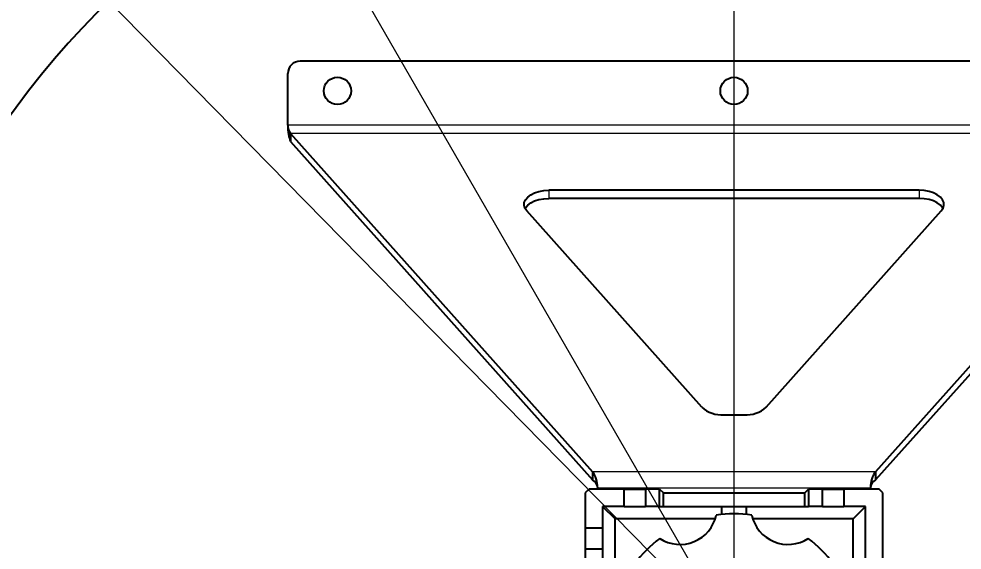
# Paper-space layout 'Лист1' of a CAD drawing. Header units: millimetres. Extents: x 0 to 594, y -1 to 420.
# Drawn here: x 196.12 to 215.15, y 74.74 to 85.45 of the extents above; entities that cross this region are included whole.
import ezdxf

# ---------------------------------------------------------------- set-up
doc = ezdxf.new("R2010")
doc.units = ezdxf.units.MM
doc.linetypes.add('SLD-Осевая', pattern=[19.05, 15.24, -1.27, 1.27, -1.27])
doc.linetypes.add('SLD-Сплошная', pattern=[0])
doc.styles.add('SLDTEXTSTYLE1', font='')
doc.styles.add('SLDTEXTSTYLE2', font='')
doc.styles.get('SLDTEXTSTYLE1').set_extended_font_data('ГОСТ тип А', italic=True)
doc.styles.get('SLDTEXTSTYLE2').set_extended_font_data('ГОСТ тип А')
doc.dimstyles.new('SLDDIMSTYLE2', dxfattribs={"dimtxt": 3.5, "dimasz": 3, "dimexe": 0, "dimexo": 0.0625, "dimgap": 0.875, "dimtad": 0, "dimtih": 1, "dimtoh": 1, "dimdec": 0, "dimlfac": 20, "dimrnd": 1e-09, "dimzin": 12, "dimdsep": 46, "dimtxsty": 'SLDTEXTSTYLE1', "dimsah": 1, "dimcen": 0, "dimadec": 0, "dimazin": 3, "dimtfac": 1, "dimtmove": 0, "dimatfit": 3, "dimfxl": 1, "dimfrac": 2, "dimtolj": 1, "dimtzin": 12, "dimarcsym": 0})
doc.dimstyles.new('SLDDIMSTYLE3', dxfattribs={"dimtxt": 3.5, "dimasz": 3, "dimexe": 0, "dimexo": 0.0625, "dimgap": 0.875, "dimtad": 2, "dimdec": 0, "dimlfac": 20, "dimrnd": 1e-09, "dimzin": 12, "dimdsep": 46, "dimtxsty": 'SLDTEXTSTYLE1', "dimsah": 1, "dimcen": 0.09, "dimadec": 0, "dimazin": 3, "dimtfac": 1, "dimtofl": 0, "dimtmove": 0, "dimatfit": 3, "dimfxl": 1, "dimfrac": 2, "dimtolj": 1, "dimtzin": 12, "dimarcsym": 0})

# ---------------------------------------------------------------- blocks, each defined once
blk = doc.blocks.new('_D_2')
at = {"color": 7, "linetype": 'SLD-Сплошная', "lineweight": 0, "transparency": 16777216}
for p, q in [((170.279, 113.963), (148.273, 113.963)), ((180.609, 103.446), (170.279, 113.963)), ((240.48, 42.49), (180.609, 103.446)), ((240.48, 42.49), (242.582, 40.35))]:
    blk.add_line(p, q, dxfattribs=at)
at = {"color": 7, "linetype": 'SLD-Сплошная', "lineweight": 18, "transparency": 16777216}
for points in [[(180.609, 103.446), (178.863, 105.937), (178.15, 105.236)], [(240.48, 42.49), (242.226, 40), (242.939, 40.7)]]:
    blk.add_solid(points, dxfattribs=at)
at = {"color": 7, "linetype": 'SLD-Сплошная', "lineweight": 18, "transparency": 16777216, "char_height": 3.5, "attachment_point": 1, "style": 'SLDTEXTSTYLE2'}
for s, insert in [('%%c', (148.273, 118.475)), ('1710', (153.376, 118.5)), ('.*', (164.07, 118.5))]:
    blk.add_mtext(s, dxfattribs=dict(at, insert=insert))
blk = doc.blocks.new('_D_3')
at = {"color": 7, "linetype": 'SLD-Сплошная', "lineweight": 0, "transparency": 16777216}
for p, q in [((191.85, 115.349), (276.298, 115.349)), ((275.298, 115.349), (275.298, 30.588)), ((191.85, 30.588), (276.298, 30.588))]:
    blk.add_line(p, q, dxfattribs=at)
at = {"color": 7, "linetype": 'SLD-Сплошная', "lineweight": 18, "transparency": 16777216}
for points in [[(275.298, 115.349), (274.798, 112.349), (275.798, 112.349)], [(275.298, 30.588), (275.798, 33.588), (274.798, 33.588)]]:
    blk.add_solid(points, dxfattribs=at)
at = {"color": 7, "linetype": 'SLD-Сплошная', "lineweight": 18, "transparency": 16777216, "char_height": 3.5, "attachment_point": 1, "rotation": 90, "style": 'SLDTEXTSTYLE2'}
for s, insert in [('*', (270.787, 76.174)), ('1695', (270.787, 65.48))]:
    blk.add_mtext(s, dxfattribs=dict(at, insert=insert))
blk = doc.blocks.new('SW_CENTERMARKSYMBOL_0')
at = {"color": 0, "linetype": 'SLD-Сплошная', "lineweight": 18}
blk.add_line((0, 0.25), (0, 35.125), dxfattribs=at)

psp = doc.layouts.new('Лист1')

# ---------------------------------------------------------------- linework, layer by layer
at = {"color": 7, "linetype": 'SLD-Осевая', "lineweight": 18}
psp.add_line((210.5445, 72.9681), (187.5195, 112.8486), dxfattribs=at)
at = {"color": 7, "linetype": 'SLD-Сплошная', "lineweight": 25}
for p, q in [((219.2945, 84.5952), (201.7945, 84.5952)), ((201.5445, 83.3034), (201.5445, 84.3452)), ((201.5978, 83.1396), (201.5978, 82.9758)), ((201.5978, 83.1396), (207.6879, 76.3167)), ((201.5978, 82.9758), (207.6879, 76.1528)), ((219.4912, 83.1396), (213.4011, 76.3167)), ((219.4912, 82.9758), (213.4011, 76.1528)), ((214.2792, 81.9924), (206.8098, 81.9924)), ((214.2792, 81.8286), (206.8098, 81.8286)), ((209.8949, 77.6199), (206.3647, 81.575)), ((211.1941, 77.6199), (214.7243, 81.575)), ((210.34, 77.4638), (210.749, 77.4638)), ((207.6879, 76.3167), (207.6879, 76.1528)), ((213.4011, 76.3167), (213.4011, 76.1528)), ((207.6195, 75.9681), (207.5445, 75.8931)), ((208.332, 75.9681), (207.6195, 75.9681)), ((207.7945, 75.989), (207.7945, 75.9681)), ((208.332, 75.6181), (208.332, 75.9681)), ((208.332, 75.9681), (208.757, 75.9681)), ((208.757, 75.9681), (208.757, 75.6181)), ((209.0445, 75.9681), (208.757, 75.9681)), ((209.0445, 75.9681), (209.1195, 75.8931)), ((209.0445, 75.6181), (209.0445, 75.9681)), ((211.9695, 75.8931), (212.0445, 75.9681)), ((212.0445, 75.9681), (212.0445, 75.6181)), ((212.332, 75.9681), (212.0445, 75.9681)), ((212.332, 75.6181), (212.332, 75.9681)), ((212.332, 75.9681), (212.757, 75.9681)), ((212.757, 75.9681), (212.757, 75.6181)), ((213.4695, 75.9681), (212.757, 75.9681)), ((213.2945, 75.989), (213.2945, 75.9681)), ((213.5445, 75.8931), (213.4695, 75.9681)), ((207.5445, 75.8931), (207.5445, 75.1806)), ((209.1195, 75.6181), (209.1195, 75.8931)), ((209.1195, 75.8931), (211.9695, 75.8931)), ((211.9695, 75.6181), (211.9695, 75.8931)), ((213.5445, 74.4681), (213.5445, 75.8931)), ((208.332, 75.6181), (207.8945, 75.6181)), ((207.8945, 75.6181), (207.8945, 75.1806)), ((207.8945, 75.6181), (208.1445, 75.3681)), ((208.332, 75.6181), (208.757, 75.6181)), ((209.0445, 75.6181), (208.757, 75.6181)), ((209.0445, 75.6181), (209.1195, 75.6181)), ((209.1195, 75.6181), (211.9695, 75.6181)), ((210.2945, 75.6181), (210.2945, 75.4556)), ((210.7945, 75.4556), (210.7945, 75.6181)), ((211.9695, 75.6181), (212.0445, 75.6181)), ((212.332, 75.6181), (212.0445, 75.6181)), ((212.332, 75.6181), (212.757, 75.6181)), ((213.1945, 75.6181), (212.757, 75.6181)), ((212.9445, 75.3681), (213.1945, 75.6181)), ((213.1945, 74.4681), (213.1945, 75.6181)), ((210.1667, 75.3681), (208.1445, 75.3681)), ((208.1445, 74.3181), (208.1445, 75.3681)), ((212.9445, 75.3681), (210.9223, 75.3681)), ((212.9445, 74.3181), (212.9445, 75.3681)), ((207.8945, 75.1806), (207.5445, 75.1806)), ((207.5445, 75.1806), (207.5445, 74.7556)), ((207.8945, 75.1806), (207.8945, 74.7556)), ((207.5445, 74.7556), (207.5445, 74.4681)), ((207.8945, 74.7556), (207.5445, 74.7556)), ((207.8945, 74.7556), (207.8945, 74.4681))]:
    psp.add_line(p, q, dxfattribs=at)
at = {"color": 8, "linetype": 'SLD-Сплошная', "lineweight": 18}
for p, q in [((219.5445, 83.3034), (201.5445, 83.3034)), ((219.4912, 83.1396), (201.5978, 83.1396)), ((206.8098, 81.9924), (206.8098, 81.8286)), ((214.2792, 81.9924), (214.2792, 81.8286)), ((213.4011, 76.3167), (207.6879, 76.3167)), ((213.2945, 75.989), (207.7945, 75.989))]:
    psp.add_line(p, q, dxfattribs=at)
at = {"color": 7, "linetype": 'SLD-Сплошная', "lineweight": 25, "flags": 128}
for points in [[(206.3647, 81.575), (206.3277, 81.6295), (206.3108, 81.6872), (206.3147, 81.7457), (206.3391, 81.8025), (206.3832, 81.8553), (206.445, 81.9018), (206.522, 81.9402), (206.611, 81.9688), (206.7083, 81.9865), (206.8098, 81.9924)], [(206.3306, 81.6237), (206.3391, 81.6387), (206.3832, 81.6914), (206.445, 81.738), (206.522, 81.7764), (206.611, 81.805), (206.7083, 81.8226), (206.8098, 81.8286)], [(214.7243, 81.575), (214.7613, 81.6295), (214.7782, 81.6872), (214.7743, 81.7457), (214.7499, 81.8025), (214.7058, 81.8553), (214.644, 81.9018), (214.567, 81.9402), (214.478, 81.9688), (214.3807, 81.9865), (214.2792, 81.9924)], [(214.7584, 81.6237), (214.7499, 81.6387), (214.7058, 81.6914), (214.644, 81.738), (214.567, 81.7764), (214.478, 81.805), (214.3807, 81.8226), (214.2792, 81.8286)]]:
    psp.add_lwpolyline(points, dxfattribs=at)
at = {"color": 7, "linetype": 'SLD-Осевая', "lineweight": 18}
psp.add_circle((210.5445, 72.9681), 42.7205, dxfattribs=at)
at = {"color": 7, "linetype": 'SLD-Сплошная', "lineweight": 25}
for centre in [(202.5445, 83.9952), (210.5445, 83.9952)]:
    psp.add_circle(centre, 0.275, dxfattribs=at)
for centre, radius, start, end in [((210.5445, 72.9681), 35, 270, 168.46304), ((210.5445, 72.9681), 35, 90, 168.46304), ((210.5445, 72.9681), 35, 270, 90), ((210.5445, 72.9681), 18, 270, 168.07161), ((201.7945, 84.3452), 0.25, 90, 180), ((210.3042, 78.0744), 0.6116, 227.99263, 273.35342), ((210.7848, 78.0744), 0.6116, 266.64658, 312.00737), ((209.4539, 75.6012), 0.75, 237.22168, 347.77832), ((210.5445, 72.9681), 2.5, 81.77514, 98.22486), ((211.6351, 75.6012), 0.75, 192.22168, 302.77832), ((210.5445, 72.9681), 2.5, 126.77514, 143.22486), ((210.5445, 72.9681), 2.5, 36.77514, 53.22486)]:
    psp.add_arc(centre, radius, start, end, dxfattribs=at)
at = {"color": 8, "linetype": 'SLD-Сплошная', "lineweight": 18}
psp.add_arc((210.5445, 72.9681), 33.5947, 270, 165.78423, dxfattribs=at)
at = {"color": 7, "linetype": 'SLD-Сплошная', "lineweight": 25}
for centre, major_axis, ratio, start_param, end_param in [((201.6695, 83.3034), (0, 0.2), 0.625, 1.5707963, 2.5307274), ((201.6695, 83.3034), (0, 0.4), 0.3125, 1.5707963, 2.5307274), ((207.5445, 75.989), (0, 0.4), 0.625, 4.712389, 5.6723201), ((213.5445, 75.989), (0, 0.4), 0.625, 0.6108652, 1.5707963), ((207.5445, 75.989), (0.25, 0), 0.8, 0, 0.9599311), ((213.5445, 75.989), (0.25, 0), 0.8, 2.1816616, 3.1415927)]:
    psp.add_ellipse(centre, major_axis=major_axis, ratio=ratio, start_param=start_param, end_param=end_param, dxfattribs=at)

# ---------------------------------------------------------------- block references
at = {"color": 7, "linetype": 'SLD-Сплошная', "lineweight": 18}
psp.add_blockref('SW_CENTERMARKSYMBOL_0', (210.5445, 72.9681), dxfattribs=at)

# ---------------------------------------------------------------- dimensions: what is measured, and where the dimension line sits
dim = psp.add_diameter_dim_2p(p1=(180.6089, 103.4461), p2=(240.4801, 42.4902), text='<>.*', dimstyle='SLDDIMSTYLE2', dxfattribs=at)
dim.commit()
dim.dimension.update_dxf_attribs({"geometry": '_D_2', "text_midpoint": (157.7758, 116.7343), "dimtype": 163})
dim = psp.add_linear_dim(base=(275.2983, 30.5877), p1=(191.8496, 115.3486), p2=(191.8496, 30.5877), angle=90, text='<>*', dimstyle='SLDDIMSTYLE3', dxfattribs=at)
dim.commit()
dim.dimension.update_dxf_attribs({"geometry": '_D_3', "text_midpoint": (275.2983, 71.7629), "dimtype": 160})

doc.saveas('drawing.dxf')
